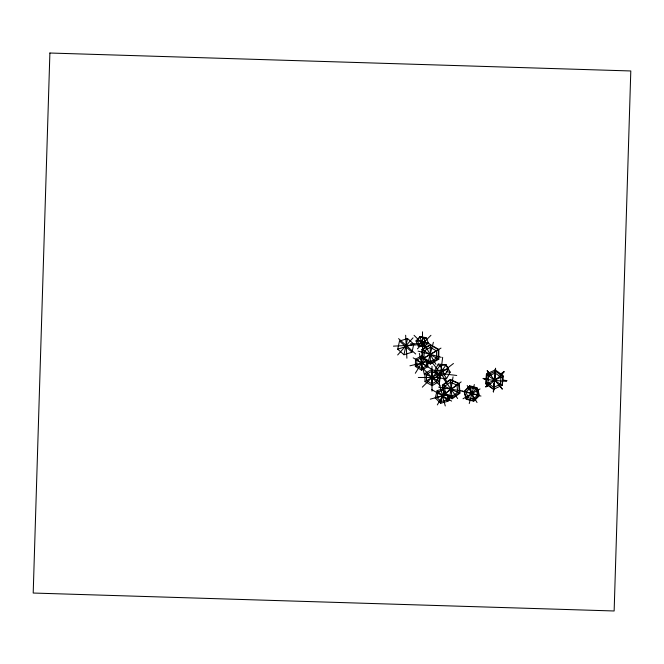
<?xml version="1.0" encoding="UTF-8"?>
<svg xmlns="http://www.w3.org/2000/svg" width="664" height="664" viewBox="0 0 664 664"><rect width="100%" height="100%" fill="white"/><g stroke="black" fill="none" stroke-linecap="round" stroke-linejoin="round"><path stroke-width="1" d="M493.726 390.108L495.311 373.749M427.915 360.535L427.79 366.694L421.507 370.155L415.357 366.445L415.506 359.265L421.789 355.796L423.549 356.858M421.731 357.415L416.826 360.12L416.71 365.723L421.507 368.62L421.731 357.415L425.724 359.83M421.507 370.155L421.54 368.105M421.748 357.846L421.789 355.796M495.361 373.5L495.286 374.089L495.352 373.492M495.261 370.495L495.369 369.524L495.302 371.151L495.576 368.213M493.543 389.187L493.335 391.893L493.642 390.009M493.676 388.83L493.551 390.39M495.12 373.027L493.784 387.336L487.924 383.186L488.588 376.031L495.12 373.027L500.988 377.185L500.316 384.332L493.784 387.336M495.12 371.915L495.294 369.939L486.438 374.006L485.533 383.701L493.485 389.328L502.333 385.261L503.237 375.567L495.294 369.939M494.68 380.43L495.029 376.363M495.294 373.309L495.469 371.267L487.276 375.027L486.438 383.999L493.792 389.204L493.991 387.253M495.261 371.624L495.551 368.478M493.858 385.435L494.041 383.501M494.655 376.712L494.514 378.264M495.394 370.595L495.452 369.956M493.734 389.021L493.46 391.918L493.576 390.59M495.469 371.267L502.814 376.471L501.976 385.444L487.276 375.027M495.203 373.707L495.601 369.342L495.369 371.533M493.867 385.535L494.058 383.643M494.19 385.303L494.381 383.352M495.377 369.624L495.477 368.661M439.402 383.145L442.664 357.348M449.096 400.475L453.047 376.853M397.719 349.189L399.504 341.08L407.538 338.532L413.788 344.093L412.004 352.202L403.969 354.75L397.719 349.189L413.788 344.093M403.969 354.75L407.538 338.532M449.412 395.727L447.976 401.239L440.664 403.255L435.26 397.935L437.161 390.59L443.56 388.822M444.05 390.133L438.34 391.71L436.854 397.437L441.07 401.587L446.781 400.01L448.017 395.238M440.664 403.255L443.801 391.088M427.201 365.416L433.401 342.284M469.24 403.538L474.328 384.564M434.605 370.653L438.257 364.088L446.042 364.827L450.184 372.147L446.532 378.721L438.746 377.974L434.605 370.653L437.526 370.935M438.746 377.974L440.572 374.687M437.335 404.907L445.171 391.345M415.324 373.251L424.512 358.311M417.59 340.458L420.005 336.731L426.056 337.627L428.239 342.707L424.288 346.907L418.171 346.01L415.988 340.922L419.938 336.731L423.765 337.528L425.101 342.043L422.677 345.778L418.926 344.981L417.59 340.458L425.101 342.043M418.926 344.981L423.765 337.528M436.339 370.612L440.083 365.407L446.1 364.909L448.374 369.599L444.631 374.803L438.614 375.309L436.339 370.612L448.374 369.599M438.614 375.309L446.1 364.909M397.67 354.966L413.033 337.851M418.171 346.01L419.482 344.608M424.088 339.719L426.056 337.627M417.415 348.849L430.944 335.32M422.337 387.137L436.613 372.861M469.672 386.473L464.451 391.694L466.36 398.832L473.498 400.749L478.719 395.52L476.81 388.382L469.672 386.473L470.386 389.146M466.219 391.926L470.386 387.759L476.08 389.278L477.607 394.972L473.44 399.147L467.746 397.62L466.219 391.926L477.607 394.972M466.36 398.832L476.81 388.382M487.293 385.22L485.699 386.838L488.389 384.647M489.692 384.39L490.14 383.916M488.555 384.821L486.455 386.656L489.808 383.933M487.949 385.07L485.799 386.855L488.638 384.589M500.241 374.454L504.117 371.483L500.706 374.596L503.951 372.047L500.332 375.791L489.625 384.547M433.6 378.895L453.446 363.498M443.054 385.17L450.391 379.941L458.592 383.676L459.455 392.64L452.118 397.877L443.917 394.142L443.054 385.17L444.88 386M444.606 386.357L450.466 382.182L457.006 385.161L457.695 392.316L451.844 396.491L445.295 393.511L444.606 386.357L457.695 392.316M442.938 394.914L461.156 381.916M445.295 393.511L457.006 385.161M439.12 377.426L439.153 381.509L432.115 385.643L425.018 381.617L424.96 373.458L431.99 369.325L435.542 371.334M437.493 375.16L437.534 380.613L432.048 383.842L426.512 380.704L426.462 374.338L431.949 371.11L437.485 374.255L425.018 381.617M421.947 356.269L421.947 349.447L430.388 344.574L438.829 349.447L438.829 359.191L430.388 364.063L427.01 362.121M422.661 349.604L430.463 345.106L438.265 349.604L438.265 358.618L430.463 363.125L422.661 358.618L422.661 349.604L425.259 351.107M424.088 350.941L430.314 347.347L436.547 350.941L436.547 358.128L430.314 361.722L424.088 358.128L424.088 350.941L436.547 358.128M422.661 358.618L424.396 357.614M435.667 351.107L438.265 349.604M420.984 359.656L440.987 348.102M424.088 358.128L436.547 350.941M463.024 398.765L480.031 388.946M415.357 366.445L426.52 360.32L426.412 365.914L421.507 368.62M500.988 377.185L487.924 383.186M500.108 377.791L502.814 376.471M485.533 383.701L487.31 382.929M486.438 383.999L488.272 383.203M435.26 397.935L446.366 394.806M430.297 399.147L447.71 394.482M409.929 365.806L428.371 361.407M393.445 346.151L416.419 344.915M410.559 343.761L429.699 343.761M418.337 377.476L438.962 377.476M439.17 377.476L439.676 377.476M486.903 379.094L484.139 378.912L488.397 379.36M488.804 379.601L488.223 379.625M487.119 378.928L483.11 378.463L486.712 378.563M446.291 371.774L450.184 372.147M486.015 378.82L483.193 378.563L486.903 378.97M486.114 378.771L487.442 378.92M502.416 380.015L506.939 380.613L502.515 380.43L506.707 380.937L501.976 381.086L488.123 379.7M431.226 372.255L456.724 375.475M415.988 340.922L418.029 341.221M424.155 342.118L428.239 342.707M438.663 387.112L462.285 391.063M418.096 351.115L441.236 357.315M461.995 390.988L480.968 396.076M456.724 391.395L459.455 392.64M448.59 397.205L452.134 398.823L460.069 393.163L459.139 383.46L450.267 379.418L442.332 385.078L442.705 388.963M490.082 374.247L487.268 370.852L489.011 372.72M424.96 373.458L427.616 374.969M436.489 379.999L439.153 381.509M426.462 374.338L437.534 380.613M435.667 357.116L438.265 358.618M421.947 349.447L423.64 350.426M437.144 358.22L438.829 359.191M431.559 389.511L451.611 401.089M415.506 359.265L427.79 366.694M413.191 357.838L431.849 369.317M486.438 374.006L488.04 375.177M399.504 341.08L412.004 352.202M398.583 338.632L415.705 353.995M490.762 375.351L490.364 374.969L502.357 389.17L498.83 384.547M438.34 391.71L446.781 400.01M437.161 390.59L438.514 391.918M446.623 399.911L447.976 401.239M414.062 335.32L426.645 347.911M423.25 368.736L439.941 385.427M487.584 371.193L487.202 370.695L488.098 371.807M490.63 375.127L487.841 371.74L489.31 373.55M487.476 371.093L488.704 372.537M495.12 380.04L496.232 381.385M488.463 372.288L489.069 373.027M488.737 372.653L490.057 374.264M489.434 373.425L489.982 374.106M430.878 360.867L446.623 381.169M443.726 379.003L457.637 398.5M467.199 385.502L477.018 402.517M424.08 343.819L435.899 364.279M438.257 364.088L439.634 366.52M443.776 373.84L446.532 378.721M440.083 365.407L444.631 374.803M423.2 344.359L424.288 346.907M420.005 336.731L422.677 345.778M470.386 387.759L473.44 399.147M473.017 398.964L473.498 400.749M439.277 383.593L445.27 405.953M419.324 353.397L424.404 374.712M450.391 379.941L450.682 382.929M451.927 395.885L452.118 397.877M450.466 382.182L451.844 396.491M405.646 335.245L406.891 358.22M431.99 369.325L432.007 371.367M432.098 383.601L432.115 385.643M431.949 371.11L432.048 383.842M431.998 366.237L431.998 391.137M430.463 345.106L430.463 347.106M430.463 361.125L430.463 363.125M430.314 347.347L430.314 361.722M430.388 362.121L430.388 364.063M422.503 331.826L422.503 350.957M49.891 53.02L33.2 593.035L347.413 602.746A2597.817 0.589 1.8 0 0 511.728 607.817L614.142 610.98L630.8 70.965L49.891 53.02M489.468 384.639L489.941 384.207L489.468 384.639M487.924 379.65L488.546 379.675L487.916 379.667M469.68 385.809L464.028 391.461L466.095 399.18L473.814 401.247L479.466 395.595L477.399 387.876L469.68 385.809M490.754 375.492L490.364 375.036L490.754 375.492"/></g></svg>
